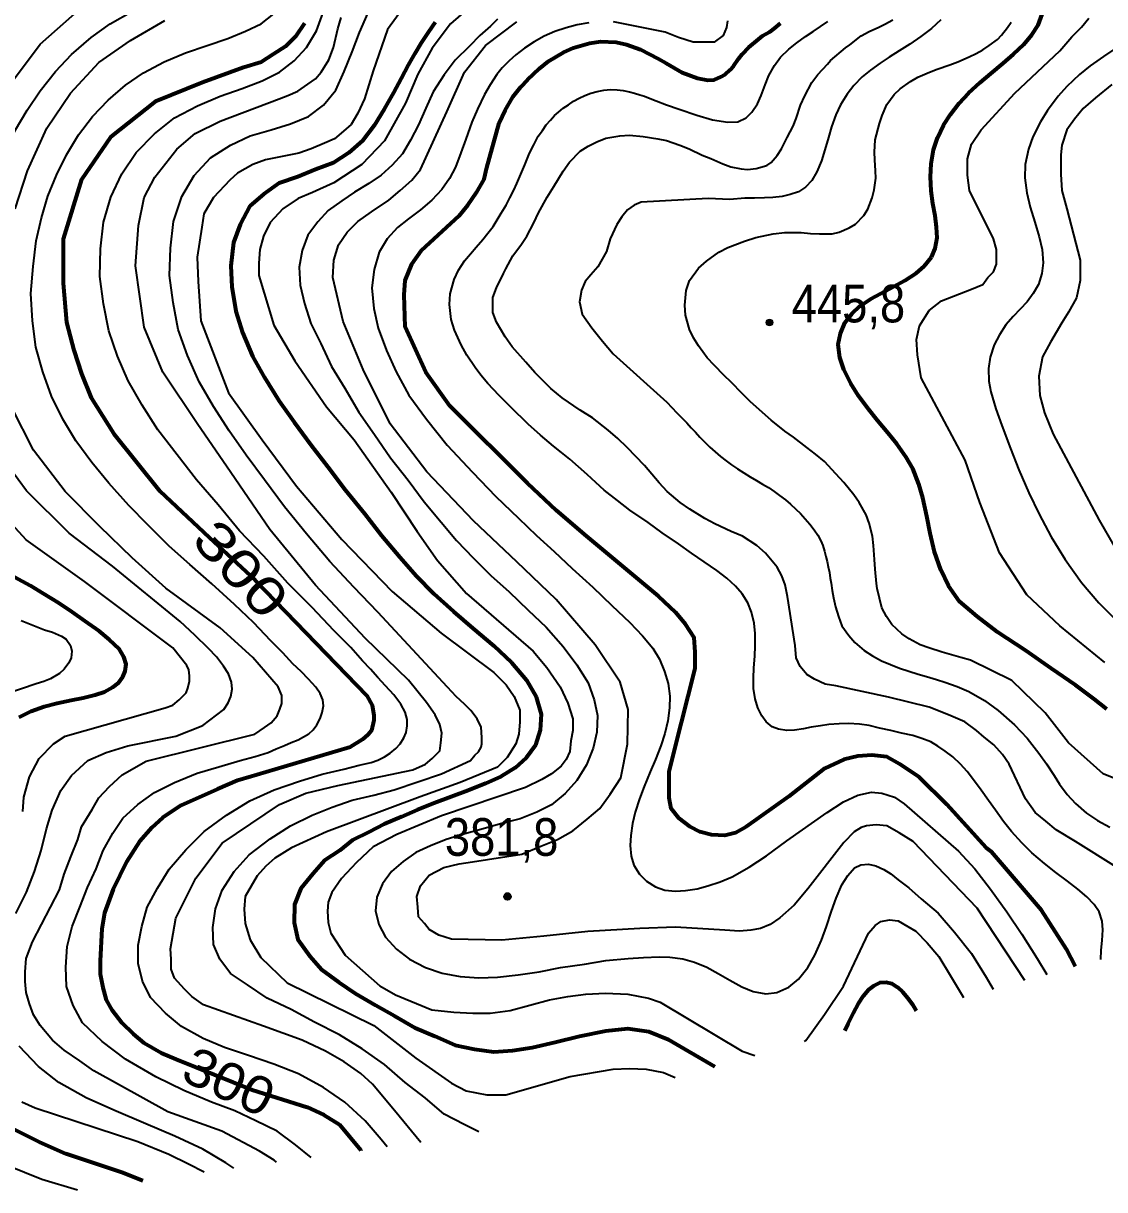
# Model space of a CAD drawing. Header units: metres. Extents: x 552626 to 559174, y 1843804 to 1852371.
# Drawn here: x 557314 to 557802, y 1844046 to 1844572 of the extents above; entities that cross this region are included whole.
import ezdxf
from ezdxf.enums import TextEntityAlignment as Align

# ---------------------------------------------------------------- set-up
doc = ezdxf.new("R2010")
doc.units = ezdxf.units.M
doc.header["$LTSCALE"] = 6.8
for name, color, linetype, lineweight in [('1', 7, 'Continuous', 25), ('2', 7, 'Continuous', 53), ('5', 7, 'Continuous', 25)]:
    doc.layers.add(name, color=color, linetype=linetype, lineweight=lineweight)
doc.layers.add('4', color=7, linetype='Continuous')

msp = doc.modelspace()

# ---------------------------------------------------------------- hatches: boundary and pattern name
at = {"layer": '5'}
for points in [[(557652.4, 1844437.28, 1), (557649.4, 1844437.28, 1)], [(557534.14, 1844178.29, 1), (557531.14, 1844178.29, 1)]]:
    msp.add_hatch(color=256, dxfattribs=at).paths.add_polyline_path(points)

# ---------------------------------------------------------------- linework, layer by layer
at = {"layer": '1'}
for points in [[(557305.68, 1844541.38), (557321.75, 1844562.81), (557343.91, 1844582.4)], [(557517.47, 1844581.17), (557507.01, 1844572.03), (557498.62, 1844561.03)], [(557290.54, 1844456.29), (557292.33, 1844467.59), (557294.45, 1844478.02), (557296.72, 1844487.8), (557299.35, 1844497.12), (557302.49, 1844506.19), (557306.38, 1844515.32), (557310.7, 1844524.14), (557315.99, 1844533.13), (557321.72, 1844541.73), (557328.77, 1844550.58), (557335.9, 1844558.2), (557344.87, 1844565.89), (557353.39, 1844571.99), (557363.51, 1844577.74)], [(557373.32, 1844225.09), (557382.47, 1844229.69), (557392.57, 1844233.85), (557402.36, 1844236.76), (557412.08, 1844239.63), (557418.83, 1844241.44), (557424.72, 1844243.26), (557428.28, 1844244.79), (557432.04, 1844246.37), (557435.01, 1844247.66), (557438.15, 1844248.99), (557440.63, 1844250.22), (557442.95, 1844251.65), (557444.9, 1844253.51), (557446.56, 1844255.68), (557448.06, 1844258.51), (557449.02, 1844261.28), (557449.58, 1844264.3), (557449.37, 1844266.94), (557448.15, 1844269.85), (557446.19, 1844272.76), (557442.93, 1844276.34), (557439.63, 1844279.8), (557435.77, 1844283.28), (557431.23, 1844288.24), (557425.94, 1844293.57), (557418.04, 1844301.92), (557409.47, 1844310.02), (557399.25, 1844319.39), (557389.38, 1844328.08), (557379.99, 1844336.39), (557370.34, 1844345.97), (557361.76, 1844354.7), (557352.74, 1844364.82), (557345.07, 1844374.03), (557337.91, 1844383.9), (557331.98, 1844393.67), (557326.96, 1844404), (557323, 1844414.93), (557319.81, 1844426.19), (557318.31, 1844438.05), (557317.58, 1844450.37), (557318.6, 1844462.45), (557319.99, 1844474.04), (557322.44, 1844484.49), (557325.27, 1844494.28), (557329.11, 1844503.69), (557333.64, 1844512.94), (557339.12, 1844521.9), (557345.46, 1844530.21), (557352.44, 1844537.6), (557360.26, 1844544.33), (557368.45, 1844549.95), (557377.69, 1844554.87), (557387.33, 1844558.93), (557397.08, 1844562.31), (557406.46, 1844565.48), (557414.43, 1844568.67), (557421.5, 1844572.02), (557427.15, 1844576.48)], [(557477.2, 1844241.25), (557479.69, 1844242.89), (557482.26, 1844245), (557484.22, 1844247.16), (557485.9, 1844249.76), (557486.93, 1844252.28), (557487.45, 1844255.26), (557487.4, 1844258.05), (557486.5, 1844261.39), (557484.47, 1844265), (557481.4, 1844269.16), (557477.66, 1844273.33), (557474.16, 1844277.01), (557470.78, 1844280.79), (557467.17, 1844284.6), (557461.9, 1844290.61), (557454.23, 1844298.29), (557444.54, 1844308.68), (557433.54, 1844319.56), (557422.67, 1844331.76), (557411.79, 1844343.22), (557402.15, 1844354.99), (557392.27, 1844366.19), (557383.58, 1844377.57), (557374.95, 1844388.85), (557367.88, 1844399.88), (557361.52, 1844410.99), (557356.72, 1844422.09), (557352.78, 1844433.47), (557350.4, 1844445.61), (557348.72, 1844458.03), (557349.08, 1844470.46), (557350.36, 1844482.53), (557353.74, 1844493.79), (557358.7, 1844504.35), (557365.15, 1844513.96), (557373.35, 1844522.34), (557382.47, 1844529.6), (557392.71, 1844534.99), (557403.07, 1844539.45), (557412.95, 1844542.85), (557422.03, 1844546.36), (557429.73, 1844550.26), (557436.4, 1844555.37), (557441.97, 1844561.38), (557446.47, 1844568.9), (557449.54, 1844577.07)], [(557440.05, 1844113.33), (557422.57, 1844119.67), (557395.42, 1844129.37), (557390.21, 1844133.1), (557386.86, 1844136.46), (557382.4, 1844141.31), (557380.91, 1844145.42), (557380.91, 1844149.89), (557380.52, 1844154.57), (557382.95, 1844168.51), (557392.08, 1844186.54), (557403.91, 1844202.26), (557429.76, 1844219.8), (557441.72, 1844224.86), (557456.06, 1844228.34), (557489.96, 1844235.32), (557495.61, 1844237.93), (557498.66, 1844240.55), (557502.13, 1844244.03), (557502.57, 1844247.52), (557503, 1844251.88), (557502.13, 1844255.8), (557499.96, 1844260.16), (557496.05, 1844265.83), (557488.06, 1844275.83), (557468.36, 1844294.86), (557445.95, 1844318.73), (557425.43, 1844343.87), (557405.9, 1844372.44), (557392.87, 1844391.26), (557377.16, 1844414.81), (557368.68, 1844435.08), (557364.78, 1844462.77), (557366.08, 1844481.07), (557368.69, 1844493.71), (557373.47, 1844502.86), (557383.47, 1844515.5), (557391.72, 1844522.47), (557403.02, 1844528.14), (557429.56, 1844538.2), (557433.57, 1844539.7), (557438.07, 1844541.71), (557442.58, 1844544.73), (557446.09, 1844547.24), (557448.59, 1844550.25), (557452.1, 1844555.78), (557454.1, 1844561.3), (557456.11, 1844569.84), (557457.61, 1844574.87)], [(557485.5, 1844578.92), (557478.49, 1844569.44), (557471.97, 1844550.75), (557468.13, 1844538.2), (557465.12, 1844531.67), (557462.12, 1844526.65), (557458.61, 1844523.63), (557454.6, 1844520.12), (557450.09, 1844518.11), (557444.08, 1844515.59), (557438.57, 1844513.59), (557423.45, 1844510.7), (557417.8, 1844508.53), (557410.84, 1844504.6), (557407.37, 1844501.55), (557399.98, 1844493.71), (557395.64, 1844486.3), (557394.77, 1844480.2), (557392.59, 1844466.69), (557393.03, 1844455.79), (557394.33, 1844437.93), (557406.7, 1844405.53), (557421.95, 1844384.29), (557437.49, 1844363.42), (557457.88, 1844339.36), (557480.57, 1844315.86), (557502.78, 1844297.03), (557526.47, 1844279.35), (557532.12, 1844273.68), (557535.6, 1844268.45), (557538.2, 1844262.35), (557538.2, 1844257.12), (557537.77, 1844251.45), (557536.47, 1844247.09), (557532.55, 1844240.99), (557528.21, 1844236.63), (557511.27, 1844229.74), (557493.18, 1844223.18), (557451.02, 1844207.41), (557435.17, 1844200.26), (557427.64, 1844195.49), (557423.68, 1844191.92), (557419.72, 1844187.55), (557414.34, 1844178.22), (557413.9, 1844172.55), (557414.34, 1844166.01), (557416.51, 1844158.6), (557421.29, 1844150.76), (557433.2, 1844139.23), (557452.53, 1844129.78), (557472.4, 1844120), (557491.24, 1844105.26), (557507.38, 1844093.93)], [(557462.53, 1844559.4), (557465.91, 1844568.11), (557469.59, 1844576.71)], [(557722.86, 1844442.71), (557728.51, 1844447.07), (557741.98, 1844452.29), (557747.19, 1844454.47), (557749.37, 1844457.52), (557751.97, 1844460.14), (557753.28, 1844463.62), (557753.28, 1844467.11), (557753.28, 1844470.16), (557751.98, 1844474.96), (557741.11, 1844496.75), (557740.24, 1844503.72), (557740.24, 1844511.13), (557741.98, 1844517.67), (557746.33, 1844524.21), (557761.54, 1844540.77), (557781.84, 1844559.85), (557787.38, 1844566.2), (557791.74, 1844570.57), (557794.91, 1844574.55)], [(557310.45, 1844488.55), (557316.11, 1844505.75), (557324.86, 1844524.94), (557335.48, 1844540.74), (557348.2, 1844554.59), (557362.51, 1844564.58), (557378.06, 1844573.51)], [(557528.14, 1844574.17), (557524.96, 1844570.94), (557520.19, 1844566.75), (557515.51, 1844561.98), (557509.03, 1844555.6), (557504.14, 1844548.98), (557499.18, 1844541.29), (557495.78, 1844533.95), (557492.53, 1844526.45), (557488.84, 1844519.6), (557485.21, 1844513.39), (557480.67, 1844508.26), (557475.67, 1844503.7), (557470.02, 1844499.93), (557463.62, 1844496.03), (557457.88, 1844492.14), (557451.7, 1844487.79), (557447.05, 1844482.62), (557442.57, 1844476.73), (557440.02, 1844469.77), (557438.69, 1844462.25), (557439.07, 1844454.03), (557441.11, 1844445.77), (557443.98, 1844436.8)], [(557766.05, 1844140.27), (557744.65, 1844172.99), (557715.66, 1844203.04), (557709.32, 1844207.02), (557703.78, 1844210.19), (557699.02, 1844210.59), (557694.66, 1844210.19), (557692.29, 1844209.4), (557689.12, 1844207.41), (557684.36, 1844202.65), (557668.16, 1844181.7), (557662.07, 1844174.29), (557655.55, 1844168.63), (557651.2, 1844165.58), (557646.86, 1844163.83), (557642.51, 1844162.96), (557637.3, 1844162.53), (557630.78, 1844162.96), (557608.47, 1844164.36), (557592.4, 1844163.8), (557568.95, 1844162.4), (557549.02, 1844160.3), (557530.14, 1844158.55), (557507.34, 1844159.04), (557501.69, 1844160.79), (557497.35, 1844163.4), (557495.17, 1844166.02), (557492.57, 1844169.07), (557492.13, 1844173.43), (557491.7, 1844178.22), (557493.44, 1844183.02), (557497.35, 1844187.81), (557503.87, 1844191.3), (557510.82, 1844193.04), (557516.91, 1844193.91), (557539.07, 1844197.4), (557547.77, 1844200.89), (557555.15, 1844203.94), (557562.11, 1844207.86), (557568.63, 1844213.09), (557574.28, 1844217.89), (557579.06, 1844224.43), (557583.84, 1844231.84), (557586.85, 1844247.01), (557587.1, 1844262.61), (557583.53, 1844274.92), (557572.26, 1844291.81), (557554.61, 1844312.26), (557536.82, 1844329.21), (557517.25, 1844347.79), (557496.27, 1844369.8), (557479.74, 1844391.48), (557467.51, 1844416.08), (557458.56, 1844437.66), (557453.86, 1844457.53), (557454.3, 1844465.37), (557456.47, 1844472.34), (557460.38, 1844478.01), (557465.16, 1844482.8), (557471.25, 1844487.16), (557479.07, 1844492.39), (557484.28, 1844496.75), (557489.5, 1844501.54), (557493.41, 1844506.34), (557505.3, 1844532.3), (557513.21, 1844550.23), (557522.66, 1844562.28), (557536.93, 1844573)], [(557569.31, 1844572.47), (557564.13, 1844571.61), (557559.06, 1844570.21), (557554.06, 1844568.55), (557549.24, 1844566.45), (557544.74, 1844563.89), (557540.4, 1844561.12), (557536.43, 1844558.04), (557533.46, 1844555.39), (557530.23, 1844552.15), (557527.86, 1844549.2), (557524.79, 1844544.55), (557522.25, 1844540.19), (557519.08, 1844533.51), (557516.63, 1844527.58), (557513.8, 1844519.96), (557511.61, 1844513.74), (557509.15, 1844507.36), (557506.49, 1844502.21), (557502.96, 1844497.21), (557498.52, 1844492.51), (557493.43, 1844488.07), (557488.01, 1844483.98), (557483.04, 1844480.12), (557478.42, 1844475.08), (557474.8, 1844469.06), (557472.48, 1844461.14), (557471.49, 1844452.86), (557472.36, 1844443.53), (557474.3, 1844434.62), (557478.08, 1844424.54), (557482.4, 1844415.01), (557488.19, 1844404.48), (557496.05, 1844393.62), (557505.4, 1844381.95), (557516.9, 1844369.67), (557527.42, 1844358.71), (557537.56, 1844348.88), (557545.72, 1844341.06), (557553.69, 1844333.92), (557561.86, 1844326.18), (557571.11, 1844317.81), (557579.68, 1844309.47), (557587.85, 1844301.82), (557593.56, 1844295.84), (557598.2, 1844290.24), (557601.18, 1844285.36), (557603.57, 1844279.7), (557605.23, 1844274.42), (557605.94, 1844268.6), (557605.77, 1844263.36), (557605.02, 1844257.53), (557603.58, 1844251.85)], [(557538.61, 1844504.26), (557540.42, 1844508.4), (557542.59, 1844513.61), (557544.6, 1844517.47), (557546.54, 1844521.39), (557548.41, 1844523.92), (557550.16, 1844526.46), (557552, 1844528.58), (557553.83, 1844530.6), (557555.74, 1844532.2), (557557.84, 1844533.94), (557560.14, 1844535.48), (557562.48, 1844537.07), (557565, 1844538.46), (557567.57, 1844539.67), (557570.27, 1844540.71), (557573.14, 1844541.53), (557576.07, 1844542.08), (557579.11, 1844542.4), (557582.14, 1844542.24), (557584.92, 1844541.98), (557587.65, 1844541.35), (557589.96, 1844540.78), (557592.35, 1844540.04), (557594.5, 1844539.33), (557597.07, 1844538.36), (557599.67, 1844537.35), (557604.48, 1844535.54), (557610.11, 1844533.51), (557618.14, 1844530.81), (557625.19, 1844528.78), (557632.05, 1844527.6), (557636.52, 1844527.85), (557640.31, 1844529.65), (557642.95, 1844532.21), (557645.4, 1844535.91), (557647.07, 1844539.76), (557648.88, 1844544.43), (557650.59, 1844548.67), (557653.14, 1844553.24), (557655.92, 1844556.93), (557659.62, 1844560.64), (557663.19, 1844563.49), (557667.07, 1844566.31), (557670.62, 1844568.6), (557673.95, 1844570.82), (557677.17, 1844573.08)], [(557631.91, 1844573.36), (557631.41, 1844570.34), (557629.91, 1844566.83), (557625.9, 1844563.81), (557621.39, 1844563.81), (557616.38, 1844563.81), (557609.87, 1844565.82), (557603.86, 1844568.33), (557580.55, 1844573)], [(557600.51, 1844520.17), (557604.41, 1844519.33), (557610.37, 1844517.22), (557614.66, 1844515.58), (557620.43, 1844512.79), (557624.42, 1844511.2), (557629.85, 1844508.84), (557633.43, 1844507.57), (557638.1, 1844506.64), (557641, 1844506.24), (557644.93, 1844506.74), (557649.7, 1844508.09), (557651.61, 1844509.47), (557654.36, 1844512.57), (557656.36, 1844515.57), (557658.84, 1844520.73), (557661.52, 1844525.91), (557662.99, 1844529.32), (557664.91, 1844535.26), (557666.85, 1844539.49), (557669.99, 1844545.49), (557672.67, 1844549.15), (557677.01, 1844553.87), (557678.43, 1844555.47), (557685.22, 1844561.17), (557687.13, 1844562.55), (557692.32, 1844566.61), (557695.87, 1844568.58), (557700.28, 1844570.55), (557702.97, 1844571.84), (557706.52, 1844573.81)], [(557661.78, 1844385.5), (557657.83, 1844388.24), (557651.7, 1844393.17), (557647.76, 1844396.57), (557642.09, 1844401.65), (557638.61, 1844405.2), (557633.61, 1844410.27), (557630.46, 1844413.4), (557625.9, 1844417.95), (557622.73, 1844421.26), (557618.83, 1844426.66), (557616.57, 1844430.27), (557614.77, 1844434.03), (557612.91, 1844440.54), (557612.72, 1844445.08), (557613.32, 1844451.71), (557614.84, 1844456.26), (557618.8, 1844461.79), (557622.4, 1844464.9), (557628.06, 1844468.94), (557632.15, 1844471.16), (557639.59, 1844473.99), (557644.71, 1844475.58), (557652.57, 1844477.23), (557657.81, 1844477.89), (557665.22, 1844477.86), (557669.45, 1844477.44), (557673.47, 1844477.19), (557679.15, 1844477.33), (557682.39, 1844478.02), (557686.9, 1844479.91), (557689.62, 1844481.68), (557693.5, 1844485.58), (557695.23, 1844488.46), (557697.27, 1844493.46), (557698.13, 1844497.18), (557698.81, 1844502.39), (557698.68, 1844505.7), (557698.34, 1844510.69), (557698.29, 1844514.11), (557698.55, 1844519.65), (557700.57, 1844527.02), (557701.72, 1844530.68), (557703.86, 1844535.6), (557707.09, 1844540.18), (557709.9, 1844542.72), (557714.44, 1844545.95), (557717.88, 1844547.99), (557723.01, 1844550.25), (557726.56, 1844551.55), (557732.19, 1844553.58), (557735.92, 1844554.91), (557740.97, 1844557.06), (557744.19, 1844558.6), (557747.21, 1844560.31), (557750.01, 1844562.18), (557753.74, 1844565.02), (557755.59, 1844566.96), (557758.29, 1844570.43), (557759.9, 1844572.72)], [(557728.26, 1844573.87), (557724.05, 1844569.91), (557719.13, 1844566.26), (557714.15, 1844562.89), (557709.45, 1844559.91), (557704.9, 1844557), (557700.82, 1844554.35), (557696.4, 1844551.17), (557692.76, 1844548.18), (557688.87, 1844544.2), (557685.87, 1844540.31), (557682.93, 1844535.43), (557680.85, 1844530.91), (557678.88, 1844525.55), (557677.48, 1844520.79), (557675.88, 1844515.14), (557674.31, 1844510.23)], [(557495.54, 1844087.39), (557486.47, 1844094.27), (557477.21, 1844102.36), (557467.07, 1844109.43), (557456.87, 1844115.86), (557445.61, 1844121.56), (557435.11, 1844127.19), (557424.24, 1844132.31), (557415.3, 1844138.3), (557407.62, 1844143.55), (557402.86, 1844150), (557399.93, 1844156.59), (557399.68, 1844164.29), (557400.84, 1844172.71), (557403.96, 1844181.03), (557409.25, 1844189.46), (557416.16, 1844197.06), (557425.51, 1844204.2), (557434.75, 1844210.12), (557444.49, 1844214.96), (557453.58, 1844218.55), (557462.59, 1844221.66), (557472.29, 1844223.93), (557481.59, 1844226.35), (557502.92, 1844233.63), (557515.99, 1844239.59), (557517.97, 1844241.98), (557519.56, 1844243.56), (557520.74, 1844245.55), (557521.14, 1844247.14), (557521.14, 1844249.92), (557520.74, 1844254.69), (557518.93, 1844258.38), (557516.18, 1844262.1), (557513.24, 1844265.09), (557509.51, 1844268.41), (557505.65, 1844272.64), (557474.18, 1844306.57), (557463.35, 1844317.76), (557452.45, 1844329.33), (557441.94, 1844341.86), (557432.02, 1844354.04), (557422.97, 1844366.21), (557414.7, 1844377.41), (557407.03, 1844388.4), (557399.98, 1844399.4), (557393.48, 1844410.54), (557388.27, 1844422.38), (557384.05, 1844434.09), (557381.73, 1844446.26), (557380.16, 1844458.45), (557380.63, 1844470.79), (557381.99, 1844482.86), (557385.66, 1844494.06), (557391.34, 1844503.66), (557398.7, 1844511.62), (557407.67, 1844517.29), (557416.6, 1844521.44), (557426.01, 1844524.2), (557434.7, 1844526.84), (557442.9, 1844530.26), (557449.67, 1844535.33), (557455.13, 1844542.15), (557459.03, 1844550.49), (557462.53, 1844559.4)], [(557498.62, 1844561.03), (557492.21, 1844549.27), (557486.64, 1844536.17), (557477.19, 1844519.28), (557467, 1844508.59), (557454.3, 1844500.25), (557444.74, 1844495.89), (557438.22, 1844493.27), (557431.27, 1844488.48), (557425.62, 1844482.38), (557422.58, 1844476.28), (557420.84, 1844470.17), (557420.41, 1844464.07), (557420.41, 1844458.41), (557427.16, 1844436.1), (557436.75, 1844419.97), (557451.05, 1844399.24), (557463.4, 1844384.24), (557480.16, 1844360.74), (557491.95, 1844342.9), (557501.06, 1844329.88), (557514.14, 1844315.02), (557544.29, 1844288.94), (557550.37, 1844281.53), (557556.46, 1844272.81), (557559.94, 1844265.4), (557562.11, 1844258.42), (557562.11, 1844253.19), (557561.24, 1844248.4), (557560.81, 1844243.6), (557559.07, 1844240.12), (557556.89, 1844237.07), (557552.55, 1844233.58), (557548.2, 1844230.96), (557540.81, 1844227.48), (557502.92, 1844214.56), (557482.71, 1844206.22), (557472.01, 1844200.66), (557464.49, 1844193.51), (557457.75, 1844186.35), (557453.39, 1844180), (557451.81, 1844175.63), (557451.41, 1844171.65), (557451.81, 1844166.49), (557453, 1844161.72), (557459.34, 1844151.79), (557475.01, 1844137.95), (557482.08, 1844133.85), (557498.45, 1844127.13), (557508.5, 1844126.02), (557517.05, 1844125.64), (557524.86, 1844125.64), (557533.79, 1844126.76), (557551.65, 1844131.61), (557559.83, 1844133.1), (557568.02, 1844134.22), (557576.95, 1844134.6), (557586.99, 1844134.22), (557596.29, 1844132.36), (557601.5, 1844130.49), (557638.61, 1844108.47), (557644.26, 1844106.5)], [(557807.13, 1844561.02), (557801.67, 1844557.28)], [(557801.67, 1844557.28), (557795.65, 1844553.01), (557790.74, 1844549.2), (557785.11, 1844543.79), (557781.14, 1844539.34), (557776.35, 1844532.9), (557773.2, 1844527.87), (557769.67, 1844521.01), (557767.71, 1844515.45), (557766.3, 1844508.56), (557766.11, 1844502.57), (557766.97, 1844495.71), (557768.58, 1844489.28), (557770.67, 1844482.51), (557772.59, 1844475.98), (557773.97, 1844470.12), (557774.36, 1844464.25), (557773.75, 1844459.38), (557772.25, 1844454.44), (557769.92, 1844450.32), (557767.2, 1844446.61), (557764.02, 1844443.28), (557760.84, 1844439.91), (557757.59, 1844436.24), (557754.6, 1844431.73), (557752.21, 1844427.12), (557750.44, 1844421.54), (557749.71, 1844416.52), (557749.87, 1844410.79), (557750.77, 1844405.9), (557753.02, 1844398.36), (557755.69, 1844390.74), (557759.62, 1844380.4), (557763.43, 1844370.69), (557767.93, 1844360.46), (557772.52, 1844350.79), (557778.01, 1844340.59), (557784.24, 1844330.36), (557791.72, 1844319.95), (557799.53, 1844310.81), (557808.57, 1844301.75)], [(557805.43, 1844544.69), (557798.04, 1844538.59), (557792.39, 1844533.79), (557788.48, 1844529), (557785, 1844524.21)], [(557755.95, 1844242.29), (557752.04, 1844246.65), (557747.69, 1844250.14), (557744.22, 1844253.19), (557739, 1844257.11), (557731.61, 1844260.16), (557722.92, 1844263.65), (557704.6, 1844268.15), (557680.76, 1844273.24), (557675.98, 1844274.11), (557671.2, 1844276.29), (557667.72, 1844278.47), (557664.68, 1844281.96), (557662.94, 1844285.88), (557662.51, 1844291.54), (557659.04, 1844313.62), (557657.91, 1844318.89), (557656.46, 1844322.89), (557654.34, 1844326.9), (557649.09, 1844333.18), (557645.15, 1844336.58), (557638.72, 1844340.9), (557633.61, 1844343.01), (557626.26, 1844346.37), (557621.69, 1844348.74), (557614.89, 1844353.02), (557610.51, 1844356.08), (557604.76, 1844361.05), (557601.15, 1844364.88), (557596.13, 1844370.8), (557594.46, 1844372.78), (557586.71, 1844380.83), (557582.49, 1844384.95), (557578.13, 1844388.68), (557570.98, 1844394.24), (557565.52, 1844397.64), (557557.4, 1844403.27), (557552.22, 1844407.47), (557544.96, 1844414.63), (557540.86, 1844419.34), (557534.77, 1844426.27), (557531.54, 1844430.81), (557527.68, 1844437.35), (557526.08, 1844441.8), (557526.09, 1844448.55), (557527.74, 1844452.84), (557530.92, 1844459.31), (557531.97, 1844461.54), (557535.13, 1844467.35), (557538.93, 1844472.66), (557541.34, 1844476.2), (557544.48, 1844482.19), (557546.67, 1844486.74), (557550.63, 1844493.79), (557553.54, 1844498.62), (557557.71, 1844505.5), (557560.61, 1844509.66), (557565.49, 1844514.64), (557569.02, 1844516.79), (557572.95, 1844518.81), (557577.03, 1844520.36), (557583.34, 1844521.53), (557587.77, 1844521.8), (557593.83, 1844521.14), (557600.51, 1844520.17)], [(557785, 1844524.21), (557782.83, 1844517.23), (557782.39, 1844512.88), (557782.39, 1844504.16), (557782.83, 1844496.75), (557785, 1844488.47), (557791.09, 1844465.37), (557791.09, 1844456.22), (557789.35, 1844448.38), (557785.87, 1844441.84), (557782.83, 1844437.05), (557777.61, 1844428.33), (557774.14, 1844421.79), (557772.4, 1844413.08), (557772.83, 1844404.36), (557775.01, 1844396.52), (557778.92, 1844386.93), (557799.57, 1844347.98), (557815.44, 1844320.71)], [(557674.31, 1844510.23), (557672.3, 1844505.18), (557669.96, 1844501.34), (557667.12, 1844498.26), (557663.96, 1844496.27), (557660.28, 1844494.97), (557656.64, 1844494.17), (557652.45, 1844493.66), (557648.65, 1844493.49), (557644.08, 1844493.36), (557639.69, 1844493.39), (557632.99, 1844492.75), (557623.17, 1844493.25), (557592.93, 1844491.52), (557589.88, 1844490.21), (557586.84, 1844488.03), (557584.23, 1844484.98), (557582.06, 1844481.49), (557579.02, 1844474.96), (557577.28, 1844469.29), (557573.37, 1844462.32), (557570.33, 1844458.83), (557567.72, 1844455.78), (557565.98, 1844451.86), (557565.11, 1844446.63), (557566.42, 1844440.96), (557570.76, 1844434.86), (557575.54, 1844428.76), (557580.32, 1844423.1), (557604.6, 1844401.25), (557606.83, 1844398.86), (557609.12, 1844396.55), (557611.45, 1844394.12), (557613.56, 1844391.97), (557615.58, 1844389.79), (557617.52, 1844387.73), (557619.51, 1844385.54), (557621.7, 1844383.3), (557623.96, 1844381.03), (557626.35, 1844378.91), (557628.77, 1844376.79), (557631.35, 1844374.81), (557633.79, 1844373.01), (557636.51, 1844371.15), (557639.29, 1844369.42), (557642.2, 1844367.54), (557645.07, 1844365.96), (557647.78, 1844364.25), (557650.39, 1844362.75), (557653.01, 1844360.96), (557655.45, 1844359.25), (557658.11, 1844357.16), (557660.4, 1844355.25), (557662.76, 1844353.09), (557664.85, 1844351), (557667, 1844348.62), (557669.02, 1844346.27), (557671.03, 1844343.68), (557672.63, 1844341.34), (557674.03, 1844338.79), (557674.89, 1844336.56), (557675.74, 1844334.1), (557676.27, 1844331.73), (557676.96, 1844329.36), (557677.4, 1844326.93)], [(557669.69, 1844254.59), (557666.19, 1844253.91), (557662.17, 1844253.35), (557658.68, 1844253.19), (557655.02, 1844253.67), (557652.12, 1844254.86), (557649.42, 1844257.02), (557647.37, 1844259.71), (557645.56, 1844263.42), (557644.4, 1844267.47), (557643.67, 1844272.03), (557643.63, 1844276.82), (557643.84, 1844281.44), (557644.22, 1844286.66), (557644.45, 1844291.38), (557644.37, 1844296.84), (557643.89, 1844301.52), (557642.73, 1844306.58), (557641.06, 1844310.69), (557638.58, 1844314.88), (557635.61, 1844318.3), (557631.58, 1844321.95), (557627.12, 1844325.3), (557621.35, 1844329.31), (557615.76, 1844333.12), (557609.77, 1844337.35), (557602.51, 1844342.32), (557596.07, 1844346.93), (557587.91, 1844352.57), (557582.23, 1844356.94), (557576.31, 1844361.59), (557572.56, 1844365.01), (557568.64, 1844368.67), (557564.75, 1844372.09), (557560.82, 1844375.55), (557557.05, 1844378.56), (557553.35, 1844381.44), (557547.59, 1844386.38), (557542.06, 1844391.34), (557534.16, 1844398.97), (557528.74, 1844404.4), (557523.75, 1844409.65), (557520.62, 1844413.44), (557518.02, 1844416.97), (557514.38, 1844422.56), (557511.7, 1844427.23), (557508.69, 1844433.83), (557507.19, 1844438.54), (557506.47, 1844445.35), (557506.81, 1844450.23), (557508.66, 1844456.59), (557510.58, 1844460.84), (557513.32, 1844465.06), (557515.97, 1844468.29), (557518.57, 1844471.29), (557521.57, 1844474.72), (557523.74, 1844477.5), (557526.13, 1844480.56), (557528, 1844483.52), (557529.86, 1844486.59), (557532.1, 1844490.25), (557533.77, 1844493.58), (557535.56, 1844497.02), (557536.82, 1844500.04), (557538.61, 1844504.26)], [(557802.15, 1844283.89), (557781.82, 1844300.39), (557767.01, 1844314.33), (557754.68, 1844333.38), (557745.72, 1844356.06), (557739.15, 1844375.16), (557719.38, 1844412.21), (557717.64, 1844422.66), (557717.21, 1844429.64), (557718.51, 1844435.74), (557722.86, 1844442.71)], [(557443.98, 1844436.8), (557448.39, 1844427.74), (557453.24, 1844417.46), (557459.22, 1844407.56), (557465.62, 1844396.73), (557472.66, 1844386.69), (557479.87, 1844376.18), (557487.78, 1844366.03), (557495.02, 1844356.38), (557502.73, 1844347.09), (557509.7, 1844338.81), (557517.31, 1844330.86), (557525.2, 1844323.02), (557533.34, 1844315.67), (557542.05, 1844307.45), (557550.07, 1844299.7), (557557.85, 1844290.97), (557564.01, 1844282.74), (557568.99, 1844274.58), (557571.78, 1844266.95), (557573.2, 1844259.83), (557572.99, 1844252.43), (557571.36, 1844245.17), (557568.33, 1844237.67), (557563.88, 1844230.64), (557558.7, 1844224.68), (557552.57, 1844219.64), (557545.9, 1844216.35), (557538.44, 1844213.35), (557530.55, 1844211.25), (557521.73, 1844208.77), (557513.39, 1844206.48), (557504.96, 1844203.98), (557497.99, 1844201.15), (557491.27, 1844198.11), (557485.62, 1844194.09), (557480.39, 1844189.45), (557476.23, 1844183.97), (557473.68, 1844177.89), (557473.09, 1844171.81), (557474.62, 1844165.52), (557477.6, 1844159.94), (557482.58, 1844154.48), (557488.44, 1844150.01), (557495.64, 1844146.25), (557503.22, 1844143.68), (557511.24, 1844142.12), (557519.7, 1844141.59), (557528.22, 1844141.77), (557537.43, 1844142.86), (557546.88, 1844144.19), (557556.62, 1844146.18), (557567.45, 1844147.75), (557577.1, 1844149.28), (557587.08, 1844150.2), (557594.03, 1844150.75), (557601.08, 1844151.04), (557605.95, 1844150.89), (557611.85, 1844150.12), (557616.99, 1844148.63), (557622.59, 1844146.31), (557627.76, 1844143.44), (557632.92, 1844140.46), (557638.45, 1844137.51), (557643.5, 1844135.42), (557649.28, 1844134.36), (557654.2, 1844134.9), (557659.6, 1844137.28), (557663.93, 1844140.86), (557668.21, 1844146.22), (557671.36, 1844151.79), (557674.39, 1844158.58), (557676.62, 1844164.67), (557678.93, 1844171.59), (557681.03, 1844177.45), (557683.56, 1844183.44), (557686.16, 1844187.76), (557689.17, 1844191.1), (557692.16, 1844192.59), (557695.58, 1844192.83), (557698.83, 1844192.08), (557702.46, 1844190.41), (557705.57, 1844188.44), (557708.95, 1844185.74), (557713.76, 1844182.18), (557719.37, 1844177.17), (557727, 1844170.71), (557734.31, 1844162.14), (557742.05, 1844152.49), (557748.69, 1844141.78), (557751.88, 1844136.34)], [(557340.45, 1844209.61), (557345.23, 1844217.45), (557348.28, 1844222.68), (557353.06, 1844227.91), (557358.71, 1844233.14), (557369.57, 1844239.25), (557418.69, 1844251.44), (557423.04, 1844254.49), (557426.08, 1844256.67), (557428.69, 1844259.73), (557429.99, 1844262.78), (557430.86, 1844265.39), (557430.86, 1844268.88), (557429.12, 1844272.8), (557417.76, 1844286.1), (557403.05, 1844299.49), (557378.49, 1844317.31), (557363.29, 1844331.08), (557348.7, 1844345.25), (557333.03, 1844361.05), (557318.71, 1844379.71), (557309.03, 1844398.95)], [(557818.53, 1844226.59), (557801.47, 1844233.52), (557785.84, 1844247.62), (557775.31, 1844261.13), (557760.18, 1844275.77), (557741.55, 1844284.85), (557737.28, 1844286.12), (557728.82, 1844288.48), (557722.78, 1844290.48), (557718.91, 1844291.8), (557713.92, 1844294.5), (557710.6, 1844296.74), (557706.09, 1844300.92), (557703.64, 1844304.51), (557701.63, 1844308.44), (557699.49, 1844317.19), (557699.21, 1844319.44), (557698.58, 1844326), (557698.33, 1844330.25), (557697.83, 1844336.55), (557697.39, 1844340.77), (557695.79, 1844346.74), (557694.47, 1844350.47), (557691.39, 1844356.06), (557688.87, 1844359.55), (557684.38, 1844365.06), (557680.85, 1844368.99), (557675.69, 1844374.52), (557671.67, 1844377.81), (557667.78, 1844380.84), (557661.78, 1844385.5)], [(557310.85, 1844170.5), (557315.6, 1844180.11), (557319.17, 1844189.55), (557322.22, 1844199.06), (557324.66, 1844208.79), (557327.21, 1844217.21), (557331.11, 1844226.13), (557335.87, 1844232.81), (557343.28, 1844239.55), (557351.56, 1844243.23), (557361.3, 1844246.2), (557383.05, 1844250.57), (557395.22, 1844255.37), (557404.62, 1844262.57), (557406.68, 1844265.61), (557407.84, 1844268.45), (557408.46, 1844271.85), (557408.17, 1844274.95), (557406.75, 1844278.69), (557404.58, 1844282.21), (557401.3, 1844286.34), (557397.71, 1844290.16), (557391.62, 1844296.15), (557384.95, 1844302.29), (557354.36, 1844327.29), (557334.8, 1844342.11), (557315.58, 1844361.36), (557308.08, 1844371.47)], [(557313.94, 1844216.58), (557314.37, 1844223.12), (557316.98, 1844232.27), (557321.33, 1844240.55), (557327.85, 1844247.09), (557333.06, 1844250.58), (557378.13, 1844263.43), (557381.69, 1844264.62), (557384.47, 1844267.01), (557387.64, 1844270.18), (557388.43, 1844272.17), (557389.22, 1844275.35), (557389.22, 1844277.73), (557388.82, 1844280.51), (557388.03, 1844282.5), (557381.69, 1844290.45), (557341.75, 1844320.33), (557315.46, 1844339.2), (557294.38, 1844362.1)], [(557677.4, 1844326.93), (557677.93, 1844324.51), (557678.28, 1844321.95), (557678.65, 1844319.55), (557679.19, 1844316.36), (557679.83, 1844313.05), (557680.7, 1844308.9), (557682.07, 1844304.54), (557683.45, 1844300.42), (557686.63, 1844295.99), (557689.32, 1844292.82), (557693.59, 1844289.24), (557697.34, 1844286.89), (557701.38, 1844284.64), (557705.42, 1844282.89), (557709.54, 1844281.29), (557713.74, 1844279.89), (557718.02, 1844278.58), (557721.68, 1844277.47), (557726.28, 1844276.14), (557730.05, 1844274.99), (557735.52, 1844273.02), (557740.82, 1844270.7), (557747.86, 1844266.72), (557754.11, 1844262.22), (557761.45, 1844255.63), (557767.08, 1844249.69), (557772.49, 1844242.93), (557775.94, 1844238.05), (557779.28, 1844232.84), (557781.78, 1844228.87), (557785.26, 1844224.22), (557789, 1844220.13), (557793.98, 1844215.86), (557798.83, 1844212.54), (557804.41, 1844209.47)], [(557313.25, 1844302.73), (557317.65, 1844300.99), (557323.75, 1844298.62), (557327.41, 1844297.46), (557331.44, 1844295.68), (557333.5, 1844294.42), (557335.4, 1844291.42), (557336, 1844288.93), (557335.81, 1844285.86), (557334.76, 1844283.64), (557332.55, 1844280.79), (557330.51, 1844278.82), (557326.52, 1844276.52), (557323.45, 1844275.18), (557319.96, 1844274.17), (557300.47, 1844267.57)], [(557800.39, 1844149.79), (557800.57, 1844154.05), (557801, 1844158.41), (557801.24, 1844163.24), (557800.96, 1844167.11), (557799.57, 1844171.26), (557797.35, 1844174.59), (557794.04, 1844178.15), (557790, 1844181.54), (557785.42, 1844185.08), (557780.05, 1844189.11), (557774.9, 1844193.08), (557769.3, 1844197.94), (557764.72, 1844202.4), (557760.13, 1844207.57), (557756.54, 1844212.1), (557752.81, 1844217.15), (557749.77, 1844221.48), (557746.35, 1844226.24), (557743.46, 1844230.27), (557740.07, 1844234.56), (557737.02, 1844237.95), (557733.54, 1844241.25), (557730.16, 1844243.81), (557726.82, 1844246.13), (557723.64, 1844248.09), (557719.67, 1844249.58), (557715.62, 1844250.95), (557710.4, 1844251.98), (557705.59, 1844253.18), (557700.58, 1844254.26), (557695.91, 1844255.34), (557691.55, 1844256), (557686.6, 1844256.28), (557682.35, 1844256.17), (557677.7, 1844255.8), (557673.85, 1844255.27), (557669.69, 1844254.59)], [(557603.58, 1844251.85), (557601.8, 1844246.19), (557599.4, 1844240.1), (557597.03, 1844234.42), (557594.34, 1844227.91), (557592.25, 1844222.33), (557590.31, 1844216.24), (557589.12, 1844211.24), (557588.28, 1844205.75), (557588.02, 1844201.25), (557588.43, 1844196.46), (557589.73, 1844192.38), (557592.18, 1844188.37), (557595.4, 1844185.08), (557599.51, 1844182.56), (557603.66, 1844181.1), (557608.52, 1844180.62), (557612.97, 1844180.87), (557618.26, 1844181.74), (557623.01, 1844182.97), (557628.63, 1844184.88), (557634.11, 1844187.11), (557641.68, 1844191.44), (557649.56, 1844196.53), (557658.64, 1844203.38), (557676.85, 1844216.14), (557684.24, 1844220.93), (557690.76, 1844223.98), (557696.84, 1844225.29), (557701.62, 1844224.86), (557707.27, 1844223.11), (557711.62, 1844220.06), (557736.18, 1844198.69), (557743.52, 1844190.74), (557750.6, 1844181.56), (557758.01, 1844171.33), (557764.71, 1844161.18), (557771.59, 1844150.32), (557776.06, 1844143.05)], [(557478.43, 1844065.2), (557475.62, 1844068.63), (557468.38, 1844077), (557459.21, 1844085.39), (557449.56, 1844092.01), (557438.28, 1844098.14), (557427.18, 1844102.59), (557415.77, 1844106.52), (557405.02, 1844110.09), (557395.29, 1844114.15), (557385.59, 1844119.56), (557378.27, 1844125.56), (557371.52, 1844132.68), (557368.02, 1844140.06), (557365.98, 1844148), (557366.01, 1844156.27), (557367.68, 1844164.74), (557370.07, 1844173.35), (557374.79, 1844182.02), (557379.98, 1844190.58), (557387.52, 1844199.25), (557395.73, 1844207.6), (557405.87, 1844215), (557416.32, 1844221.36), (557427.32, 1844226.39), (557438.73, 1844230.3), (557449, 1844233.39), (557458.82, 1844235.62), (557465.66, 1844237.42), (557471.17, 1844238.71), (557474.22, 1844239.8), (557477.2, 1844241.25)], [(557820.92, 1844155.48), (557821.15, 1844166.88), (557821.15, 1844170.81), (557822.02, 1844174.29), (557822.02, 1844177.78), (557821.58, 1844180.4), (557819.41, 1844183.01), (557807.49, 1844191.47), (557788.99, 1844203.06), (557780.29, 1844208.29), (557775.51, 1844212.22), (557770.73, 1844216.14), (557766.38, 1844222.24), (557759, 1844237.93), (557755.95, 1844242.29)], [(557444.07, 1844060.46), (557437.06, 1844066.13), (557428.67, 1844072.29), (557419.13, 1844077.02), (557409.55, 1844081.56), (557399.05, 1844085.45), (557386.65, 1844090.63), (557374.03, 1844096.85), (557360.24, 1844104.77), (557349.81, 1844112.76), (557340.96, 1844121.25), (557336.63, 1844128.99), (557333.65, 1844137.67), (557333.3, 1844146.27), (557333.95, 1844155.73), (557336.26, 1844164.62), (557339.68, 1844173.44), (557343.2, 1844182.25), (557347.03, 1844190.76), (557350.23, 1844199.02), (557354.52, 1844206.78), (557359.15, 1844213.52), (557365.85, 1844219.71), (557373.32, 1844225.09)], [(557428.43, 1844058.31), (557427.41, 1844059.24), (557420.71, 1844063.34), (557403.8, 1844072.36), (557379.39, 1844081.07), (557345.94, 1844099.53), (557339.61, 1844104.01), (557332.55, 1844108.86), (557327.34, 1844113.34), (557321.76, 1844120.05), (557318.78, 1844124.9), (557316.92, 1844129.75), (557315.43, 1844134.97), (557315.06, 1844139.82), (557315.06, 1844144.3), (557315.43, 1844150.27), (557318.29, 1844157.73), (557330.46, 1844181.28), (557332.63, 1844188.25), (557335.67, 1844196.1), (557338.71, 1844203.94), (557340.45, 1844209.61)], [(557666.69, 1844112.72), (557667.3, 1844113.27), (557675.66, 1844124.96), (557684.31, 1844137.79), (557695.54, 1844161.65), (557698.58, 1844165.14), (557701.19, 1844166.88), (557705.1, 1844167.76), (557709.01, 1844167.32), (557713.36, 1844164.7), (557716.84, 1844162.53), (557722.05, 1844157.29), (557727.27, 1844151.19), (557732.61, 1844142.39), (557738.43, 1844132.61)], [(557493.49, 1844067.28), (557481.66, 1844081.62), (557471.67, 1844093.56), (557466.46, 1844098.41), (557459.02, 1844103.63), (557450.47, 1844108.48), (557440.05, 1844113.33)], [(557409.13, 1844055.64), (557405.61, 1844058.07), (557395.19, 1844064.14), (557382.6, 1844070.01), (557369.5, 1844075.68), (557355.03, 1844081.83), (557342.55, 1844087.39), (557330.25, 1844094.24), (557321.08, 1844101.5), (557312.26, 1844110.67)], [(557507.38, 1844093.93), (557514.08, 1844090.57), (557523.38, 1844088.71), (557525.98, 1844088.71), (557531.93, 1844088.71), (557560.91, 1844096.95), (557580.29, 1844100.27), (557587.73, 1844100.65), (557595.17, 1844100.27), (557602.99, 1844098.78), (557608.25, 1844096.52)], [(557395.83, 1844053.81), (557388.72, 1844057.37), (557379.79, 1844061.85), (557365.78, 1844067.58), (557319.53, 1844082.74), (557313.57, 1844085.36)], [(557519.76, 1844071.98), (557513.08, 1844075.34), (557504.09, 1844079.98), (557495.54, 1844087.39)], [(557299.6, 1844059.83), (557322.54, 1844050.61), (557338.7, 1844045.93)]]:
    msp.add_lwpolyline(points, dxfattribs=at)
at = {"layer": '2'}
for points in [[(557723.94, 1844466.68), (557725.63, 1844470.62), (557726.47, 1844475.51), (557726.27, 1844480.22), (557725.57, 1844485.58), (557724.65, 1844491.02), (557723.85, 1844496.71), (557723.54, 1844502.97), (557723.79, 1844508.83), (557724.95, 1844515.24), (557726.71, 1844520.59), (557729.44, 1844526.31), (557732.51, 1844531.05), (557736.54, 1844536.27), (557740.71, 1844540.69), (557745.87, 1844545.56), (557750.77, 1844549.66), (557756.3, 1844554.27), (557760.99, 1844558.31), (557765.61, 1844562.74), (557769.19, 1844566.99), (557772.13, 1844571.37), (557773.99, 1844576.34)], [(557441.08, 1844572.35), (557437.07, 1844566.33), (557432.56, 1844561.81), (557427.05, 1844558.29), (557421.55, 1844554.77), (557413.53, 1844552.26), (557394.99, 1844545.5), (557373.85, 1844536.91), (557353.53, 1844520.84), (557340.47, 1844501.77), (557332.14, 1844474.82), (557332.14, 1844454.95), (557333.73, 1844437.47), (557336.9, 1844424.76), (557340.46, 1844414.03), (557344.82, 1844403.3), (557355.07, 1844387.02), (557375.76, 1844361.07), (557398.01, 1844340.16), (557418.84, 1844320.94), (557469.24, 1844268.99), (557471.62, 1844264.62), (557472.41, 1844259.85), (557472.41, 1844257.87), (557471.22, 1844253.1), (557469.64, 1844251.11), (557467.26, 1844249.13), (557461.71, 1844245.55), (557419.55, 1844233.14), (557410.86, 1844230.52), (557401.73, 1844226.6), (557385.26, 1844219.33), (557376.94, 1844213.77), (557372.18, 1844209.4), (557366.64, 1844203.04), (557360.7, 1844193.9), (557354.75, 1844181.59), (557350.79, 1844170.86), (557349.6, 1844163.71), (557348.92, 1844149.15), (557348.92, 1844143.18), (557350.03, 1844137.21), (557351.52, 1844131.61), (557354.12, 1844127.14), (557358.59, 1844121.17)], [(557500.05, 1844572.74), (557496.97, 1844568.44), (557493.69, 1844563.51), (557490.82, 1844558.62), (557487.88, 1844553.39), (557484.65, 1844547.4), (557481.19, 1844540.94), (557476.98, 1844533.45), (557472.5, 1844526.18), (557467.22, 1844519.26), (557461.12, 1844513.78), (557454.16, 1844509.31)], [(557510.79, 1844485.42), (557514.7, 1844490.21), (557518.61, 1844495.88), (557522.09, 1844501.98), (557523.39, 1844507.21), (557528.95, 1844527.36), (557531.66, 1844533.01), (557535.07, 1844539.14), (557538.69, 1844543.58), (557541.71, 1844546.81), (557547.05, 1844551.94), (557551.1, 1844555.2), (557557.83, 1844559.08), (557562.51, 1844561.19), (557569.74, 1844563.33), (557574.69, 1844564.04), (557581.75, 1844563.79), (557586.34, 1844562.75), (557592.7, 1844560.51), (557596.77, 1844558.36), (557600.52, 1844556.45), (557604.21, 1844554.26), (557611.47, 1844550.13), (557618.36, 1844547.48), (557623.11, 1844546.65), (557625.86, 1844546.71), (557628.92, 1844548.04), (557630.86, 1844549.23), (557633.08, 1844551.22), (557634.58, 1844552.93), (557636.93, 1844556.17), (557638.56, 1844558.27), (557641.58, 1844561.5), (557645.88, 1844565.08), (557647.77, 1844566.64), (557650.98, 1844568.37), (557652.97, 1844569.86), (557655.79, 1844572.39)], [(557454.16, 1844509.31), (557446.05, 1844506.31), (557438.07, 1844503.02), (557429.68, 1844500.16), (557422.75, 1844495.16), (557416.39, 1844489.82), (557412, 1844481.53), (557409.02, 1844473.28), (557407.85, 1844462.79), (557408.25, 1844453.4), (557410.1, 1844442.36), (557413.14, 1844432.81), (557417.65, 1844422.01), (557423.04, 1844412.36), (557429.69, 1844401.82), (557436.47, 1844392.26), (557443.94, 1844382.08), (557451.58, 1844372.15), (557459.38, 1844361.75), (557468.08, 1844351.09), (557475.79, 1844341.11), (557484.1, 1844331.38), (557491.44, 1844322.95), (557499.41, 1844314.86), (557508.22, 1844306.85), (557517.06, 1844299.36), (557526.49, 1844291.28), (557534.54, 1844283.8), (557541.21, 1844275.9), (557545.64, 1844268.38), (557547.87, 1844260.57), (557547.43, 1844253.27), (557545.37, 1844246.51), (557541.13, 1844240.81), (557536.13, 1844236.27), (557529.75, 1844232.4), (557522.69, 1844229.27), (557514.94, 1844226.01), (557507.19, 1844223.15), (557499.64, 1844220.31), (557492.12, 1844217.37), (557484.85, 1844214.22), (557477.07, 1844210.94), (557470.14, 1844207.21), (557462.71, 1844203.63), (557456.95, 1844199.04), (557450.15, 1844194.47), (557444.79, 1844188.48), (557439.44, 1844181.91), (557436.52, 1844174.55), (557436.37, 1844166.35), (557438.12, 1844158.8), (557443.47, 1844151.32), (557448.73, 1844145.25), (557456.6, 1844139.6), (557464.02, 1844134.52), (557473.05, 1844129.18), (557481.66, 1844124.37), (557490.95, 1844119.01), (557499.93, 1844115.19), (557509.07, 1844111.19), (557517.81, 1844109.39), (557526.45, 1844108.11), (557534.91, 1844108.67), (557543.76, 1844110.05)], [(557788.94, 1844146.62), (557784.87, 1844154.45), (557773.58, 1844172.12), (557750.99, 1844198.39), (557748.63, 1844200.25), (557730.9, 1844219.79), (557718.44, 1844232.05), (557709.72, 1844238), (557703.78, 1844241.18), (557697.04, 1844241.98), (557690.7, 1844241.58), (557684.36, 1844239.99), (557675.65, 1844236.02), (557659.67, 1844223.32), (557640.34, 1844209.61), (557635.56, 1844206.99), (557630.78, 1844205.68), (557624.7, 1844206.12), (557619.48, 1844207.43), (557615.14, 1844209.61), (557609.92, 1844213.53), (557606.44, 1844217.89), (557605.57, 1844222.68), (557605.57, 1844228.35), (557605.57, 1844234.45), (557607.98, 1844244.33), (557617.31, 1844281.09), (557617.31, 1844288.5), (557616.87, 1844295.04), (557612.96, 1844301.14), (557608.62, 1844306.37), (557600.79, 1844313.78), (557568.26, 1844340.81), (557554.75, 1844352.4), (557541.73, 1844364.72), (557506.64, 1844399.65), (557495.85, 1844414.84), (557486.46, 1844435.3), (557486.02, 1844449.68), (557486.46, 1844456.22), (557489.5, 1844463.63), (557493.84, 1844469.73), (557510.79, 1844485.42)], [(557803.12, 1844262.76), (557797.38, 1844267.32), (557788.95, 1844273.57), (557777.91, 1844281.15), (557766.33, 1844289.23), (557753.75, 1844297.5), (557744.63, 1844304.57), (557736.63, 1844311.36), (557731.73, 1844318.49), (557728.21, 1844325.61), (557725.28, 1844333.82), (557723.34, 1844342.14), (557721.82, 1844349.85), (557720.12, 1844358.09), (557718.34, 1844364.37), (557715.52, 1844371.43), (557712.54, 1844376.53), (557708.38, 1844382.44), (557704.4, 1844387.34), (557699.61, 1844392.97), (557695.5, 1844398.08), (557691.07, 1844404.2), (557687.61, 1844409.7), (557684.46, 1844416.04), (557682.6, 1844421.39), (557681.91, 1844427.27), (557682.91, 1844432.32), (557684.87, 1844437.12), (557688.2, 1844441.34), (557691.71, 1844444.63), (557696.54, 1844447.91), (557701.18, 1844450.41), (557706.92, 1844453.48), (557711.89, 1844456.15), (557717, 1844459.46), (557720.74, 1844462.64), (557723.94, 1844466.68)], [(557336.15, 1844306.51), (557330.18, 1844310.59), (557323.35, 1844314.87), (557317.37, 1844318.43), (557310.18, 1844322.35)], [(557312.38, 1844259.1), (557317.74, 1844261.91), (557323.54, 1844263.9), (557329.5, 1844265.49), (557335.84, 1844266.81), (557341.16, 1844267.82), (557346.63, 1844269.22), (557350.75, 1844270.6), (557354.53, 1844272.64), (557357.06, 1844274.67), (557359.07, 1844277.41), (557360.19, 1844279.97), (557360.62, 1844283.12), (557359.55, 1844286.38), (557357.4, 1844289.99), (557353.11, 1844294.03), (557348.37, 1844297.94), (557341.98, 1844302.43), (557336.15, 1844306.51)], [(557684.84, 1844117.75), (557686.43, 1844120.98), (557688.84, 1844125.75), (557691.1, 1844129.95), (557693.23, 1844133.36), (557695.67, 1844136.3), (557698.07, 1844138.13), (557700.8, 1844139.43), (557703.51, 1844139.55), (557706.06, 1844138.97), (557708.67, 1844137.33), (557710.89, 1844135.27), (557713.33, 1844132.39), (557715.35, 1844129.49), (557717.12, 1844126.7)], [(557358.59, 1844121.17), (557363.8, 1844116.32), (557368.63, 1844112.21), (557376.44, 1844107.74), (557383.14, 1844104.75), (557417.52, 1844091.02), (557442.28, 1844083.11), (557449.72, 1844079.76), (557456.79, 1844075.28), (557461.25, 1844070.06), (557466.46, 1844063.71), (557466.53, 1844063.56)], [(557543.76, 1844110.05), (557554.21, 1844112.44), (557565.15, 1844115.15), (557576.96, 1844117.57), (557586.99, 1844118.63), (557596.46, 1844117.32), (557605.36, 1844113.69), (557626.16, 1844101.49)], [(557368.05, 1844049.97), (557358.59, 1844053.69), (557345.95, 1844057.86), (557333.43, 1844062.15), (557321.52, 1844067.41), (557309.77, 1844073.3)]]:
    msp.add_lwpolyline(points, dxfattribs=at)
at = {"layer": '5', "lineweight": 13}
msp.add_circle((557650.9, 1844437.28), 1.5, dxfattribs=at)
at = {"layer": '5'}
msp.add_circle((557532.64, 1844178.29), 1.5, dxfattribs=at)

# ---------------------------------------------------------------- texts
at = {"layer": '4'}
for rotation, width, p in [(312.286, 1.3, (557406.06, 1844320.29)), (335.214, 1.1, (557403.41, 1844086.98))]:
    msp.add_text('300', height=17, rotation=rotation, dxfattribs=dict(at, width=width)).set_placement(p, align=Align.CENTER)
at = {"layer": '5', "width": 0.9}
for s, p in [('445,8', (557660.9, 1844437.29)), ('381,8', (557504.4, 1844196.59))]:
    msp.add_text(s, height=17, dxfattribs=at).set_placement(p)

doc.saveas('drawing.dxf')
